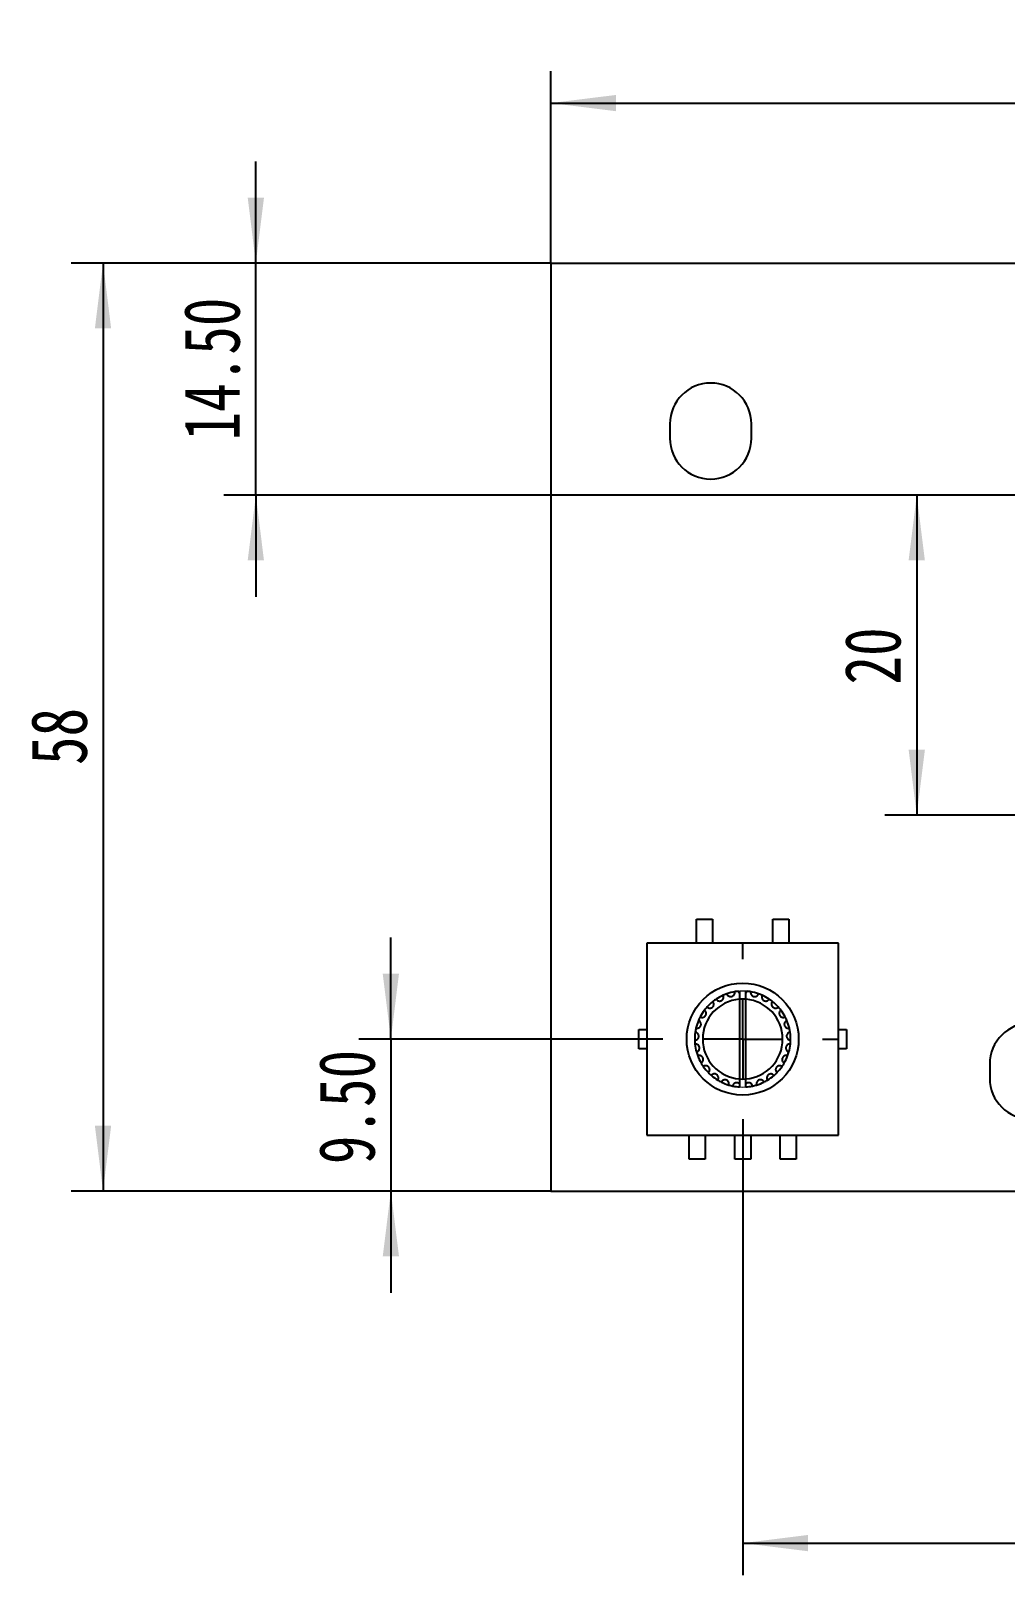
# Model space of a CAD drawing. Header units: millimetres. Extents: x 484 to 921, y 170 to 267.
# Drawn here: x 484.3 to 545.2, y 170.4 to 267 of the extents above; entities that cross this region are included whole.
import ezdxf

# ---------------------------------------------------------------- set-up
doc = ezdxf.new("R2010")
doc.units = ezdxf.units.MM
doc.linetypes.add('CENTERX2', pattern=[20.32, 12.7, -2.54, 2.54, -2.54])
doc.linetypes.add('PHANTOM', pattern=[12.7, 6.35, -1.27, 1.27, -1.27, 1.27, -1.27])
doc.layers.add('中心线层', color=1, linetype='CENTERX2', lineweight=25)
doc.layers.add('标注层', color=150, linetype='Continuous', lineweight=25)
doc.styles.add('SLDTEXTSTYLE2', font='hyswlongfangsong.ttf')
doc.dimstyles.new('SLDDIMSTYLE0', dxfattribs={"dimtxt": 3.5, "dimasz": 4.08, "dimexe": 0, "dimexo": 0.0625, "dimgap": 0.875, "dimtad": 2, "dimrnd": 1e-09, "dimzin": 12, "dimdsep": 46, "dimtxsty": 'SLDTEXTSTYLE2', "dimsah": 1, "dimcen": 0.09, "dimadec": 0, "dimazin": 3, "dimtfac": 1, "dimtofl": 0, "dimtmove": 0, "dimatfit": 3, "dimfxl": 0, "dimfrac": 2, "dimtolj": 1, "dimtzin": 12, "dimarcsym": 0})
doc.dimstyles.new('SLDDIMSTYLE1', dxfattribs={"dimtxt": 3.5, "dimasz": 4.08, "dimexe": 0, "dimexo": 0.0625, "dimgap": 0.875, "dimtad": 2, "dimrnd": 1e-09, "dimzin": 4, "dimdsep": 46, "dimtxsty": 'SLDTEXTSTYLE2', "dimsah": 1, "dimcen": 0.09, "dimadec": 0, "dimazin": 1, "dimtfac": 1, "dimtmove": 0, "dimatfit": 0, "dimfxl": 0, "dimfrac": 2, "dimtolj": 1, "dimtzin": 12, "dimarcsym": 0})

# ---------------------------------------------------------------- blocks, each defined once
blk = doc.blocks.new('_D')
at = {"layer": '标注层'}
for p, q in [((516.808, 252.444), (516.808, 264.444)), ((666.808, 252.444), (666.808, 264.444)), ((516.808, 262.444), (666.808, 262.444))]:
    blk.add_line(p, q, dxfattribs=at)
for points in [[(516.808, 262.444), (520.888, 261.936), (520.888, 262.952)], [(666.808, 262.444), (662.728, 262.952), (662.728, 261.936)]]:
    blk.add_solid(points, dxfattribs=at)
at = {"layer": '标注层', "insert": (589.504, 266.955), "char_height": 3.5, "attachment_point": 1, "style": 'SLDTEXTSTYLE2'}
blk.add_mtext('150', dxfattribs=at)
blk = doc.blocks.new('_D_1')
at = {"layer": '标注层'}
for p, q in [((516.808, 252.444), (486.808, 252.444)), ((488.808, 252.444), (488.808, 194.444)), ((516.808, 194.444), (486.808, 194.444))]:
    blk.add_line(p, q, dxfattribs=at)
for points in [[(488.808, 252.444), (488.3, 248.364), (489.316, 248.364)], [(488.808, 194.444), (489.316, 198.524), (488.3, 198.524)]]:
    blk.add_solid(points, dxfattribs=at)
at = {"layer": '标注层', "insert": (484.296, 221.073), "char_height": 3.5, "attachment_point": 1, "rotation": 90, "style": 'SLDTEXTSTYLE2'}
blk.add_mtext('58', dxfattribs=at)
blk = doc.blocks.new('_D_2')
at = {"layer": '标注层'}
for p, q in [((498.365, 252.444), (498.365, 258.794)), ((516.808, 252.444), (496.365, 252.444)), ((498.365, 237.944), (498.365, 252.444)), ((546.808, 237.944), (496.365, 237.944)), ((498.365, 237.944), (498.365, 231.594))]:
    blk.add_line(p, q, dxfattribs=at)
for points in [[(498.365, 252.444), (498.873, 256.524), (497.857, 256.524)], [(498.365, 237.944), (497.857, 233.864), (498.873, 233.864)]]:
    blk.add_solid(points, dxfattribs=at)
at = {"layer": '标注层', "insert": (493.853, 241.356), "char_height": 3.5, "attachment_point": 1, "rotation": 90, "style": 'SLDTEXTSTYLE2'}
blk.add_mtext('14.50', dxfattribs=at)
blk = doc.blocks.new('_D_4')
at = {"layer": '标注层'}
for p, q in [((546.808, 237.944), (537.694, 237.944)), ((539.694, 237.944), (539.694, 217.944)), ((546.808, 217.944), (537.694, 217.944))]:
    blk.add_line(p, q, dxfattribs=at)
for points in [[(539.694, 237.944), (539.186, 233.864), (540.202, 233.864)], [(539.694, 217.944), (540.202, 222.024), (539.186, 222.024)]]:
    blk.add_solid(points, dxfattribs=at)
at = {"layer": '标注层', "insert": (535.182, 226.103), "char_height": 3.5, "attachment_point": 1, "rotation": 90, "style": 'SLDTEXTSTYLE2'}
blk.add_mtext('20', dxfattribs=at)
blk = doc.blocks.new('_D_5')
at = {"layer": '标注层'}
for p, q in [((528.808, 197.944), (528.808, 170.444)), ((654.808, 197.944), (654.808, 170.444)), ((528.808, 172.444), (654.808, 172.444))]:
    blk.add_line(p, q, dxfattribs=at)
for points in [[(528.808, 172.444), (532.888, 171.936), (532.888, 172.952)], [(654.808, 172.444), (650.728, 172.952), (650.728, 171.936)]]:
    blk.add_solid(points, dxfattribs=at)
at = {"layer": '标注层', "insert": (589.506, 176.955), "char_height": 3.5, "attachment_point": 1, "style": 'SLDTEXTSTYLE2'}
blk.add_mtext('126', dxfattribs=at)
blk = doc.blocks.new('_D_6')
at = {"layer": '标注层'}
for p, q in [((506.808, 203.944), (506.808, 210.294)), ((522.808, 203.944), (504.808, 203.944)), ((506.808, 203.944), (506.808, 194.444)), ((516.808, 194.444), (504.808, 194.444)), ((506.808, 194.444), (506.808, 188.094))]:
    blk.add_line(p, q, dxfattribs=at)
for points in [[(506.808, 203.944), (507.316, 208.024), (506.3, 208.024)], [(506.808, 194.444), (506.3, 190.364), (507.316, 190.364)]]:
    blk.add_solid(points, dxfattribs=at)
at = {"layer": '标注层', "insert": (502.296, 196.126), "char_height": 3.5, "attachment_point": 1, "rotation": 90, "style": 'SLDTEXTSTYLE2'}
blk.add_mtext('9.50', dxfattribs=at)
blk = doc.blocks.new('SW_CENTERMARKSYMBOL_0')
at = {"layer": '中心线层', "color": 0}
for p, q in [((0, 5), (0, 6)), ((0, 0), (0, 2.5)), ((-5, 0), (-6, 0)), ((0, 0), (-2.5, 0)), ((0, 0), (0, -2.5)), ((0, 0), (2.5, 0)), ((5, 0), (6, 0)), ((0, -5), (0, -6))]:
    blk.add_line(p, q, dxfattribs=at)

msp = doc.modelspace()

# ---------------------------------------------------------------- linework, layer by layer
at = {"color": 7, "linetype": 'Continuous', "lineweight": 25}
for p, q in [((516.808, 252.444), (516.808, 194.444)), ((516.808, 252.444), (666.808, 252.444)), ((524.258, 242.394), (524.258, 241.494)), ((529.358, 241.494), (529.358, 242.394)), ((525.924, 211.444), (526.924, 211.444)), ((525.924, 209.944), (525.924, 211.444)), ((526.924, 211.444), (526.924, 209.944)), ((530.691, 209.944), (530.691, 211.444)), ((530.691, 211.444), (531.691, 211.444)), ((531.691, 211.444), (531.691, 209.944)), ((522.808, 209.944), (522.808, 197.944)), ((534.808, 209.944), (522.808, 209.944)), ((534.808, 197.944), (534.808, 209.944)), ((528.607, 206.937), (528.607, 206.795)), ((528.607, 206.795), (528.607, 206.435)), ((529.009, 206.795), (529.009, 206.937)), ((529.009, 206.435), (529.009, 206.795)), ((528.607, 206.435), (528.607, 201.452)), ((529.009, 206.435), (528.611, 206.436)), ((529.009, 201.452), (529.009, 206.435)), ((522.308, 204.544), (522.808, 204.544)), ((522.308, 203.344), (522.308, 204.544)), ((534.808, 204.544), (535.308, 204.544)), ((535.308, 204.544), (535.308, 203.344)), ((522.808, 203.344), (522.308, 203.344)), ((535.308, 203.344), (534.808, 203.344)), ((544.258, 202.394), (544.258, 201.494)), ((528.607, 201.452), (528.607, 201.146)), ((528.607, 201.452), (528.808, 201.444)), ((528.607, 201.146), (528.607, 200.95)), ((528.808, 201.444), (529.009, 201.452)), ((529.009, 201.146), (529.009, 201.452)), ((529.009, 200.95), (529.009, 201.146)), ((522.808, 197.944), (534.808, 197.944)), ((525.457, 196.444), (525.457, 197.944)), ((526.457, 197.944), (526.457, 196.444)), ((528.308, 196.444), (528.308, 197.944)), ((529.308, 197.944), (529.308, 196.444)), ((531.159, 196.444), (531.159, 197.944)), ((532.159, 197.944), (532.159, 196.444)), ((526.457, 196.444), (525.457, 196.444)), ((529.308, 196.444), (528.308, 196.444)), ((532.159, 196.444), (531.159, 196.444)), ((516.808, 194.444), (666.808, 194.444))]:
    msp.add_line(p, q, dxfattribs=at)
at = {"color": 8, "linetype": 'PHANTOM', "lineweight": 18}
for p, q in [((529.058, 206.933), (528.607, 206.937)), ((528.607, 200.95), (528.808, 200.944)), ((528.808, 200.944), (529.009, 200.95))]:
    msp.add_line(p, q, dxfattribs=at)
at = {"color": 7, "linetype": 'Continuous', "lineweight": 25}
msp.add_circle((528.808, 203.944), 3.5, dxfattribs=at)
for centre, radius, start, end in [((526.808, 242.394), 2.55, 0, 180), ((526.808, 241.494), 2.55, 180, 0), ((528.808, 203.944), 3, 114.02397, 123.57603), ((528.808, 203.944), 3, 109.17603, 114.02397), ((528.808, 203.944), 3, 99.62397, 109.17603), ((528.808, 203.944), 3, 94.77603, 99.62397), ((528.808, 203.944), 3, 80.37603, 85.22397), ((528.808, 203.944), 3, 70.82397, 80.37603), ((528.808, 203.944), 3, 65.97603, 70.82397), ((528.808, 203.944), 3, 56.42397, 65.97603), ((528.808, 203.944), 3, 142.82397, 152.37603), ((528.808, 203.944), 2.5, 94.60726, 265.39274), ((528.808, 203.944), 3, 137.97603, 142.82397), ((528.808, 203.944), 3, 128.42397, 137.97603), ((528.808, 203.944), 3, 123.57603, 128.42397), ((528.808, 203.944), 2.5, 274.60726, 85.39274), ((528.808, 203.944), 3, 51.57603, 56.42397), ((528.808, 203.944), 3, 42.02397, 51.57603), ((528.808, 203.944), 3, 37.17603, 42.02397), ((528.808, 203.944), 3, 27.62397, 37.17603), ((528.808, 203.944), 3, 166.77603, 171.62397), ((528.808, 203.944), 3, 157.22397, 166.77603), ((528.808, 203.944), 3, 152.37603, 157.22397), ((528.808, 203.944), 3, 22.77603, 27.62397), ((528.808, 203.944), 3, 13.22397, 22.77603), ((528.808, 203.944), 3, 8.37603, 13.22397), ((546.808, 202.394), 2.55, 0, 180), ((528.808, 203.944), 3, 171.62397, 181.17603), ((528.808, 203.944), 3, 181.17603, 186.02397), ((528.808, 203.944), 3, 358.82397, 8.37603), ((528.808, 203.944), 3, 353.97603, 358.82397), ((528.808, 203.944), 3, 186.02397, 195.57603), ((528.808, 203.944), 3, 195.57603, 200.42397), ((528.808, 203.944), 3, 200.42397, 209.97603), ((528.808, 203.944), 3, 330.02397, 339.57603), ((528.808, 203.944), 3, 339.57603, 344.42397), ((528.808, 203.944), 3, 344.42397, 353.97603), ((528.808, 203.944), 3, 209.97603, 214.82397), ((528.808, 203.944), 3, 214.82397, 224.37603), ((528.808, 203.944), 3, 224.37603, 229.22397), ((528.808, 203.944), 3, 310.77603, 315.62397), ((528.808, 203.944), 3, 315.62397, 325.17603), ((528.808, 203.944), 3, 325.17603, 330.02397), ((528.808, 203.944), 3, 229.22397, 238.77603), ((528.808, 203.944), 3, 238.77603, 243.62397), ((528.808, 203.944), 3, 243.62397, 253.17603), ((528.808, 203.944), 3, 253.17603, 258.02397), ((528.808, 203.944), 3, 258.02397, 266.16188), ((528.808, 203.944), 3, 273.83812, 281.97603), ((528.808, 203.944), 3, 281.97603, 286.82397), ((528.808, 203.944), 3, 286.82397, 296.37603), ((528.808, 203.944), 3, 296.37603, 301.22397), ((528.808, 203.944), 3, 301.22397, 310.77603), ((546.808, 201.494), 2.55, 180, 0)]:
    msp.add_arc(centre, radius, start, end, dxfattribs=at)
for points, knots in [([(527.149, 206.443), (527.173, 206.412), (527.214, 206.361), (527.302, 206.326), (527.378, 206.32), (527.445, 206.333), (527.502, 206.362), (527.551, 206.404), (527.592, 206.464), (527.618, 206.55), (527.611, 206.626), (527.592, 206.671), (527.586, 206.684)], [0, 0, 0, 0, 0.175632, 0.297638, 0.385376, 0.45423, 0.523455, 0.585025, 0.665972, 0.779081, 0.937181, 1, 1, 1, 1]), ([(527.822, 206.777), (527.838, 206.741), (527.865, 206.681), (527.942, 206.625), (528.014, 206.601), (528.082, 206.597), (528.144, 206.611), (528.202, 206.639), (528.257, 206.687), (528.303, 206.764), (528.316, 206.84), (528.308, 206.888), (528.306, 206.901)], [0, 0, 0, 0, 0.175632, 0.297638, 0.385376, 0.45423, 0.523455, 0.585025, 0.665972, 0.779081, 0.937181, 1, 1, 1, 1]), ([(528.558, 206.933), (528.564, 206.894), (528.572, 206.846), (528.601, 206.803), (528.607, 206.795)], [0, 0, 0, 0, 0.798935, 1, 1, 1, 1]), ([(529.009, 206.795), (529.027, 206.826), (529.052, 206.871), (529.056, 206.919), (529.058, 206.933)], [0, 0, 0, 0, 0.714435, 1, 1, 1, 1]), ([(529.309, 206.901), (529.306, 206.862), (529.301, 206.796), (529.341, 206.71), (529.392, 206.655), (529.45, 206.619), (529.511, 206.6), (529.576, 206.598), (529.647, 206.613), (529.724, 206.658), (529.772, 206.718), (529.789, 206.764), (529.793, 206.777)], [0, 0, 0, 0, 0.175632, 0.297638, 0.385376, 0.45423, 0.523455, 0.585025, 0.665972, 0.779081, 0.937181, 1, 1, 1, 1]), ([(530.029, 206.684), (530.016, 206.647), (529.995, 206.584), (530.012, 206.491), (530.048, 206.424), (530.095, 206.375), (530.149, 206.342), (530.212, 206.323), (530.285, 206.32), (530.37, 206.345), (530.432, 206.391), (530.459, 206.432), (530.467, 206.443)], [0, 0, 0, 0, 0.1756321, 0.2976375, 0.3853765, 0.4542305, 0.5234546, 0.5850249, 0.6659724, 0.7790808, 0.9371809, 1, 1, 1, 1]), ([(526.15, 205.335), (526.186, 205.32), (526.247, 205.294), (526.341, 205.306), (526.41, 205.337), (526.462, 205.381), (526.498, 205.433), (526.521, 205.494), (526.528, 205.567), (526.509, 205.654), (526.467, 205.718), (526.428, 205.748), (526.417, 205.756)], [0, 0, 0, 0, 0.175632, 0.297638, 0.385376, 0.45423, 0.523455, 0.585025, 0.665972, 0.779081, 0.937181, 1, 1, 1, 1]), ([(526.579, 205.952), (526.61, 205.928), (526.663, 205.888), (526.757, 205.876), (526.832, 205.89), (526.893, 205.919), (526.941, 205.961), (526.979, 206.014), (527.004, 206.083), (527.007, 206.172), (526.982, 206.245), (526.952, 206.283), (526.943, 206.294)], [0, 0, 0, 0, 0.175632, 0.297638, 0.385376, 0.45423, 0.523455, 0.585025, 0.665972, 0.779081, 0.937181, 1, 1, 1, 1]), ([(530.672, 206.294), (530.651, 206.261), (530.614, 206.206), (530.608, 206.111), (530.626, 206.038), (530.659, 205.979), (530.704, 205.933), (530.76, 205.899), (530.829, 205.878), (530.918, 205.881), (530.99, 205.911), (531.026, 205.943), (531.036, 205.952)], [0, 0, 0, 0, 0.175632, 0.297638, 0.385376, 0.45423, 0.523455, 0.585025, 0.665972, 0.779081, 0.937181, 1, 1, 1, 1]), ([(531.198, 205.756), (531.169, 205.73), (531.12, 205.686), (531.09, 205.596), (531.09, 205.52), (531.107, 205.454), (531.139, 205.399), (531.185, 205.352), (531.247, 205.315), (531.334, 205.295), (531.41, 205.306), (531.453, 205.328), (531.466, 205.335)], [0, 0, 0, 0, 0.175632, 0.297638, 0.385376, 0.45423, 0.523455, 0.585025, 0.665972, 0.779081, 0.937181, 1, 1, 1, 1]), ([(525.887, 204.63), (525.926, 204.624), (525.991, 204.615), (526.08, 204.649), (526.139, 204.697), (526.178, 204.752), (526.2, 204.812), (526.207, 204.877), (526.196, 204.949), (526.156, 205.029), (526.099, 205.08), (526.054, 205.1), (526.042, 205.105)], [0, 0, 0, 0, 0.175632, 0.297638, 0.385376, 0.45423, 0.523455, 0.585025, 0.665972, 0.779081, 0.937181, 1, 1, 1, 1]), ([(531.574, 205.105), (531.539, 205.087), (531.481, 205.056), (531.43, 204.976), (531.41, 204.903), (531.411, 204.835), (531.428, 204.774), (531.46, 204.717), (531.511, 204.665), (531.591, 204.624), (531.667, 204.616), (531.715, 204.627), (531.728, 204.63)], [0, 0, 0, 0, 0.175632, 0.297638, 0.385376, 0.45423, 0.523455, 0.585025, 0.665972, 0.779081, 0.937181, 1, 1, 1, 1]), ([(525.808, 203.882), (525.847, 203.886), (525.913, 203.893), (525.99, 203.949), (526.035, 204.01), (526.06, 204.073), (526.066, 204.136), (526.057, 204.201), (526.028, 204.268), (525.97, 204.335), (525.901, 204.371), (525.853, 204.378), (525.84, 204.381)], [0, 0, 0, 0, 0.175632, 0.297638, 0.385376, 0.45423, 0.523455, 0.585025, 0.665972, 0.779081, 0.937181, 1, 1, 1, 1]), ([(531.776, 204.381), (531.738, 204.372), (531.673, 204.356), (531.604, 204.292), (531.567, 204.226), (531.551, 204.16), (531.552, 204.096), (531.569, 204.033), (531.606, 203.97), (531.672, 203.911), (531.745, 203.884), (531.793, 203.882), (531.807, 203.882)], [0, 0, 0, 0, 0.175632, 0.297638, 0.385376, 0.45423, 0.523455, 0.585025, 0.665972, 0.779081, 0.937181, 1, 1, 1, 1]), ([(525.918, 203.138), (525.955, 203.152), (526.017, 203.175), (526.077, 203.248), (526.106, 203.318), (526.114, 203.386), (526.104, 203.448), (526.079, 203.509), (526.035, 203.567), (525.962, 203.617), (525.886, 203.635), (525.838, 203.63), (525.824, 203.629)], [0, 0, 0, 0, 0.1756321, 0.2976375, 0.3853765, 0.4542305, 0.5234546, 0.5850249, 0.6659724, 0.7790808, 0.9371809, 1, 1, 1, 1]), ([(526.209, 202.445), (526.241, 202.467), (526.295, 202.505), (526.336, 202.591), (526.346, 202.666), (526.337, 202.733), (526.312, 202.792), (526.273, 202.844), (526.216, 202.889), (526.132, 202.919), (526.055, 202.918), (526.009, 202.901), (525.996, 202.897)], [0, 0, 0, 0, 0.1756321, 0.2976375, 0.3853765, 0.4542305, 0.5234546, 0.5850249, 0.6659724, 0.7790808, 0.9371809, 1, 1, 1, 1]), ([(531.619, 202.897), (531.582, 202.907), (531.518, 202.925), (531.426, 202.901), (531.361, 202.862), (531.315, 202.811), (531.286, 202.755), (531.271, 202.692), (531.273, 202.619), (531.302, 202.535), (531.353, 202.476), (531.395, 202.452), (531.406, 202.445)], [0, 0, 0, 0, 0.175632, 0.297638, 0.385376, 0.45423, 0.523455, 0.585025, 0.665972, 0.779081, 0.937181, 1, 1, 1, 1]), ([(531.791, 203.629), (531.752, 203.629), (531.686, 203.631), (531.603, 203.585), (531.55, 203.531), (531.518, 203.471), (531.504, 203.409), (531.505, 203.343), (531.525, 203.273), (531.574, 203.2), (531.638, 203.155), (531.684, 203.142), (531.698, 203.138)], [0, 0, 0, 0, 0.175632, 0.297638, 0.385376, 0.45423, 0.523455, 0.585025, 0.665972, 0.779081, 0.937181, 1, 1, 1, 1]), ([(526.663, 201.845), (526.689, 201.875), (526.732, 201.925), (526.75, 202.018), (526.741, 202.094), (526.716, 202.157), (526.677, 202.207), (526.626, 202.248), (526.559, 202.277), (526.471, 202.286), (526.397, 202.266), (526.356, 202.238), (526.345, 202.23)], [0, 0, 0, 0, 0.1756321, 0.2976375, 0.3853765, 0.4542305, 0.5234546, 0.5850249, 0.6659724, 0.7790808, 0.9371809, 1, 1, 1, 1]), ([(527.253, 201.378), (527.27, 201.413), (527.299, 201.472), (527.294, 201.567), (527.266, 201.638), (527.226, 201.693), (527.176, 201.732), (527.116, 201.759), (527.044, 201.771), (526.957, 201.757), (526.89, 201.719), (526.858, 201.682), (526.848, 201.672)], [0, 0, 0, 0, 0.175632, 0.297638, 0.385376, 0.45423, 0.523455, 0.585025, 0.665972, 0.779081, 0.937181, 1, 1, 1, 1]), ([(530.767, 201.672), (530.739, 201.699), (530.692, 201.745), (530.6, 201.769), (530.524, 201.765), (530.46, 201.743), (530.407, 201.708), (530.363, 201.66), (530.329, 201.595), (530.315, 201.507), (530.331, 201.432), (530.356, 201.39), (530.363, 201.378)], [0, 0, 0, 0, 0.175632, 0.297638, 0.385376, 0.45423, 0.523455, 0.585025, 0.665972, 0.779081, 0.937181, 1, 1, 1, 1]), ([(531.27, 202.23), (531.237, 202.25), (531.179, 202.283), (531.084, 202.283), (531.012, 202.261), (530.955, 202.223), (530.912, 202.176), (530.882, 202.118), (530.866, 202.047), (530.874, 201.959), (530.908, 201.89), (530.942, 201.855), (530.952, 201.845)], [0, 0, 0, 0, 0.175632, 0.297638, 0.385376, 0.45423, 0.523455, 0.585025, 0.665972, 0.779081, 0.937181, 1, 1, 1, 1]), ([(527.939, 201.072), (527.948, 201.11), (527.961, 201.175), (527.932, 201.265), (527.888, 201.327), (527.835, 201.37), (527.777, 201.396), (527.713, 201.407), (527.64, 201.4), (527.558, 201.365), (527.503, 201.312), (527.481, 201.268), (527.475, 201.256)], [0, 0, 0, 0, 0.175632, 0.297638, 0.385376, 0.45423, 0.523455, 0.585025, 0.665972, 0.779081, 0.937181, 1, 1, 1, 1]), ([(528.607, 201.146), (528.592, 201.158), (528.564, 201.183), (528.506, 201.209), (528.443, 201.22), (528.378, 201.214), (528.309, 201.19), (528.239, 201.136), (528.199, 201.07), (528.188, 201.022), (528.185, 201.009)], [0, 0, 0, 0, 0.10429, 0.204633, 0.305515, 0.395244, 0.513211, 0.678047, 0.908452, 1, 1, 1, 1]), ([(529.43, 201.009), (529.419, 201.046), (529.4, 201.11), (529.331, 201.175), (529.263, 201.208), (529.196, 201.22), (529.132, 201.214), (529.07, 201.193), (529.032, 201.167), (529.012, 201.149), (529.009, 201.146)], [0, 0, 0, 0, 0.256053, 0.433925, 0.561839, 0.662221, 0.763142, 0.852905, 0.970918, 1, 1, 1, 1]), ([(530.141, 201.256), (530.12, 201.289), (530.086, 201.346), (530.003, 201.392), (529.929, 201.407), (529.861, 201.402), (529.801, 201.381), (529.746, 201.345), (529.698, 201.29), (529.662, 201.209), (529.659, 201.132), (529.672, 201.085), (529.676, 201.072)], [0, 0, 0, 0, 0.1756321, 0.2976375, 0.3853765, 0.4542305, 0.5234546, 0.5850249, 0.6659724, 0.7790808, 0.9371809, 1, 1, 1, 1])]:
    msp.add_open_spline(points, degree=3, knots=knots, dxfattribs=at)

# ---------------------------------------------------------------- block references
at = {"layer": '中心线层'}
msp.add_blockref('SW_CENTERMARKSYMBOL_0', (528.808, 203.944), dxfattribs=at)

# ---------------------------------------------------------------- dimensions: what is measured, and where the dimension line sits
at = {"layer": '标注层'}
for base, p1, p2, picture, middle in [((666.808, 262.444), (516.808, 252.444), (666.808, 252.444), '_D', (591.808, 262.444)), ((654.808, 172.444), (528.808, 197.944), (654.808, 197.944), '_D_5', (591.808, 172.444))]:
    dim = msp.add_linear_dim(base=base, p1=p1, p2=p2, dimstyle='SLDDIMSTYLE0', dxfattribs=at)
    dim.commit()
    dim.dimension.update_dxf_attribs({"geometry": picture, "text_midpoint": middle, "dimtype": 160})
for base, p1, p2, dimstyle, picture, middle in [((498.365, 252.444), (546.808, 237.944), (516.808, 252.444), 'SLDDIMSTYLE1', '_D_2', (498.365, 245.194)), ((488.808, 194.444), (516.808, 252.444), (516.808, 194.444), 'SLDDIMSTYLE0', '_D_1', (488.808, 222.606)), ((539.694, 217.944), (546.808, 237.944), (546.808, 217.944), 'SLDDIMSTYLE0', '_D_4', (539.694, 227.639)), ((506.808, 194.444), (522.808, 203.944), (516.808, 194.444), 'SLDDIMSTYLE1', '_D_6', (506.808, 199.194))]:
    dim = msp.add_linear_dim(base=base, p1=p1, p2=p2, angle=90, dimstyle=dimstyle, dxfattribs=at)
    dim.commit()
    dim.dimension.update_dxf_attribs({"geometry": picture, "text_midpoint": middle, "dimtype": 160})

doc.saveas('drawing.dxf')
